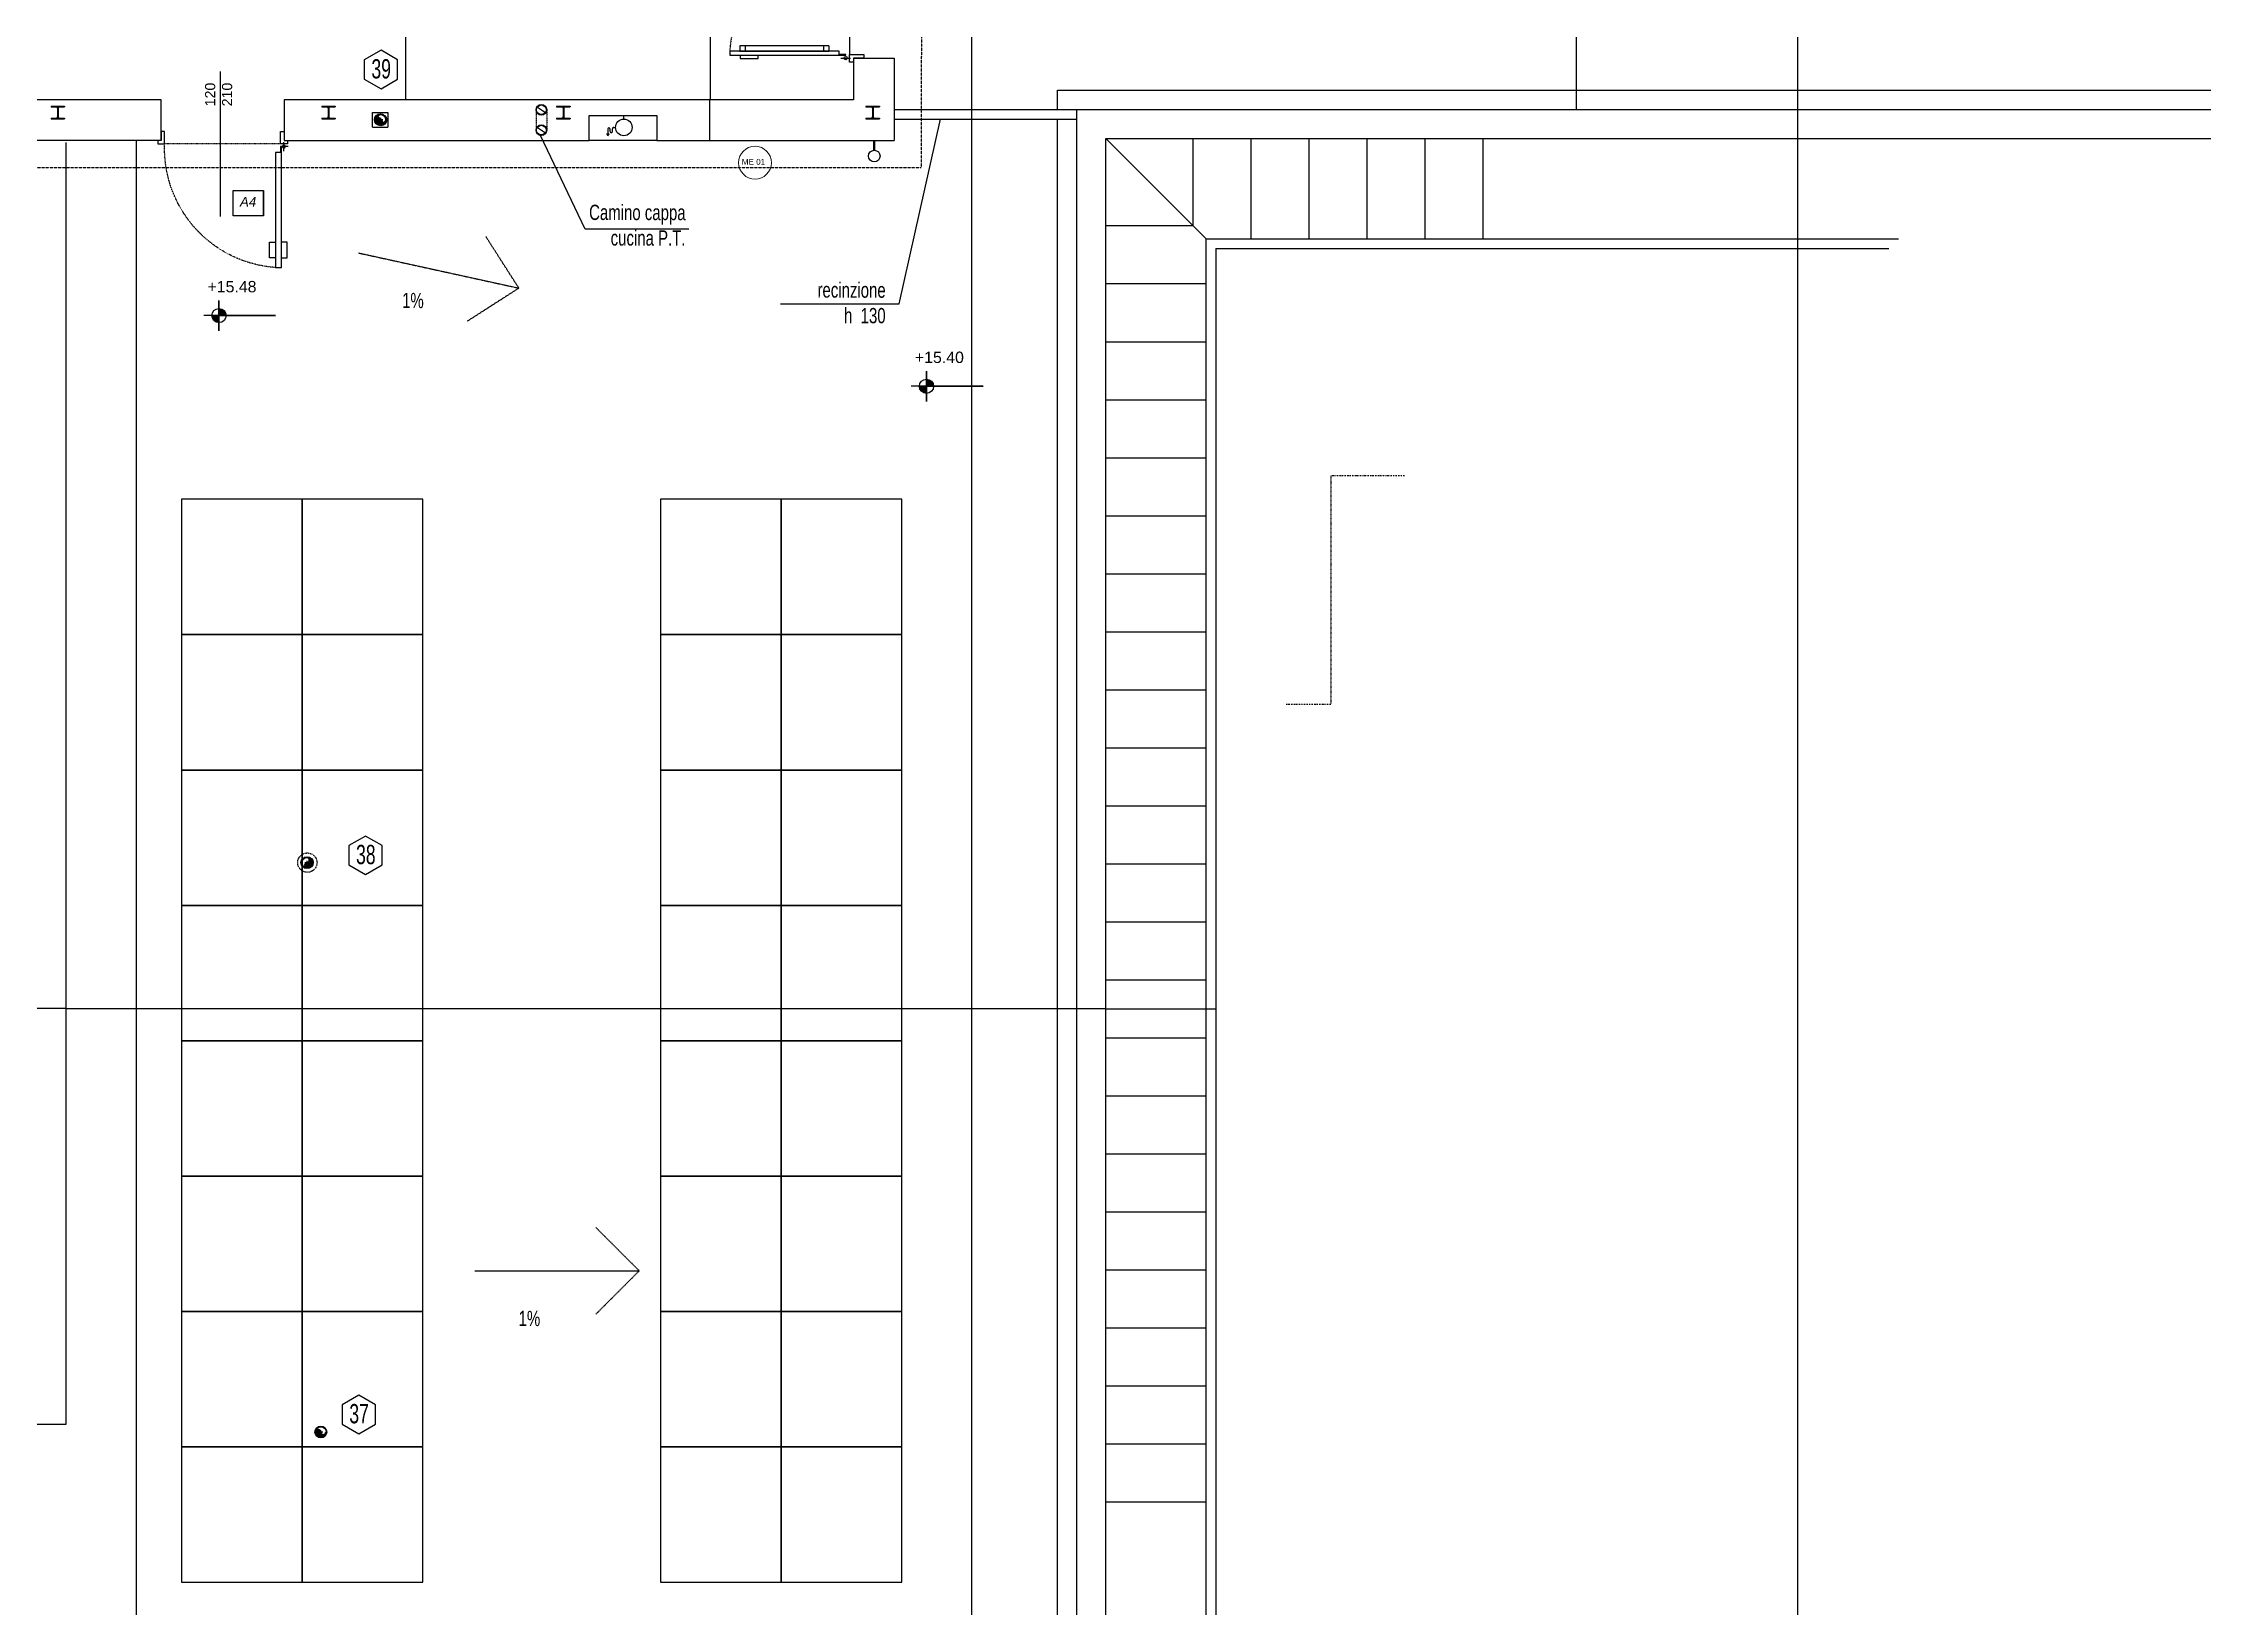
# Model space of a CAD drawing. Header units: millimetres. Extents: x -3782782348 to 131293, y -36553 to 57271.
# Drawn here: x 93025 to 95261, y -20286 to -18666 of the extents above; entities that cross this region are included whole.
import ezdxf

# ---------------------------------------------------------------- set-up
doc = ezdxf.new("R2010")
doc.units = ezdxf.units.MM
doc.header["$LTSCALE"] = 0.01
for name, pattern in [('ACAD_ISO03W100', [30, 12, -18]), ('CONTINOUS', [0]), ('DASHDOT', [25.4, 12.7, -6.35, 0, -6.35]), ('HIDDEN', [0.375, 0.25, -0.125]), ('HIDDEN2', [4.7625, 3.175, -1.5875])]:
    doc.linetypes.add(name, pattern=pattern)
doc.layers.get('Defpoints').update_dxf_attribs({"color": 253})
for name, color, linetype in [('EPC QUARTO PILASTRI ACCIAIO DEFINITIVO', 1, 'ACAD_ISO03W100'), ('Idranti', 253, 'Continuous'), ('X_cavedi', 1, 'Continuous'), ('X_Esterno', 8, 'Continuous'), ('X_FOROMETRIA SCARICO NUMERAZIONE', 6, 'Continuous'), ('X_MURI', 8, 'Continuous'), ('X_Proiezini', 1, 'Continuous'), ('X_quote 1', 253, 'Continuous'), ('X_Quote altimetriche', 5, 'Continuous'), ('X_quote serramenti interni', 251, 'CONTINOUS'), ('X_Serramenti Est', 1, 'Continuous'), ('X_Serramenti Int', 8, 'Continuous'), ('X_SIGLE ABACO', 1, 'Continuous'), ('X_TESTI', 253, 'Continuous')]:
    doc.layers.add(name, color=color, linetype=linetype)
doc.layers.add('MR_MURATURA REI SIMBOLI', color=130, linetype='Continuous', lineweight=5)
doc.styles.add('Max 50', font='arial.ttf', dxfattribs={"width": 0.65, "height": 0.125})
doc.styles.add('nomi', font='arial.ttf')
doc.styles.add('QUOTE', font='simplex.shx', dxfattribs={"width": 0.7})
doc.styles.get("Standard").update_dxf_attribs({"font": 'arial.ttf'})
doc.dimstyles.get("Standard").update_dxf_attribs({"dimscale": 0, "dimtxt": 0.18, "dimasz": 0.18, "dimexe": 0.18, "dimexo": 0.0625, "dimgap": 0.09, "dimtad": 1, "dimdec": 0, "dimzin": 0, "dimdsep": 46, "dimtxsty": 'Standard', "dimcen": 0.09, "dimclrd": 256, "dimclre": 256, "dimclrt": 5, "dimadec": 0, "dimazin": 0, "dimtfac": 1, "dimtdec": 0, "dimtix": 1, "dimtofl": 0, "dimtmove": 2, "dimatfit": 3, "dimfxl": 1, "dimtolj": 1, "dimtzin": 0, "dimarcsym": 0})

# ---------------------------------------------------------------- blocks, each defined once
blk = doc.blocks.new('porta 120 metallica')
blk.add_line((66, 71.6), (66, -78.7))
at = {"linetype": 'ByBlock'}
for p, q in [((-4.4, -6.2), (3.4, -6.2)), ((0.1, -10.8), (0.1, -1.7))]:
    blk.add_line(p, q, dxfattribs=at)
at = {"color": 5, "linetype": 'HIDDEN2'}
blk.add_line((3.5, -3.5), (123.5, -3.5), dxfattribs=at)
at = {"linetype": 'ByBlock'}
for points in [[(-3.5, 0), (-3.5, -3.5), (3.5, -3.5), (3.5, 9.5), (0, 9.5), (0, 0)], [(123.5, -3.5), (123.5, 9.5), (127, 9.5), (127, 0), (130.5, 0), (130.5, -3.5)], [(8.8, -12.3), (8.8, -131.2), (3.5, -131.2), (3.5, -131.2), (2.8, -131.2), (2.8, -6.2), (3.5, -6.2), (3.5, -12.3)]]:
    blk.add_lwpolyline(points, close=True, dxfattribs=at)
for points in [[(2.8, -121.4), (-3.3, -121.4), (-3.3, -105.1), (2.8, -105.1)], [(8.8, -121.4), (14.9, -121.4), (14.9, -105.1), (8.8, -105.1)]]:
    blk.add_lwpolyline(points, dxfattribs=at)
blk.add_circle((0.1, -6.2), 1.51, dxfattribs=at)
at = {"color": 5, "linetype": 'HIDDEN2'}
blk.add_arc((0, -8), 123.6, 274.0732, 2.0664, dxfattribs=at)
blk = doc.blocks.new('*D88')
at = {"layer": 'Defpoints', "color": 0, "transparency": 16777216}
for p in [(93721.3, -18459.6), (93714.5, -18724.4, 0), (93721.3, -18724.4, 0)]:
    blk.add_point(p, dxfattribs=at)
at = {"layer": 'X_quote 1', "lineweight": -2, "transparency": 16777216}
blk.add_line((93714.5, -18459.7, 0), (93714.5, -18724.2, 0), dxfattribs=at)
at = {"layer": 'X_quote 1', "transparency": 16777216}
for points in [[(93714.4, -18459.7, 0), (93714.5, -18459.7, 0), (93714.5, -18459.6, 0)], [(93714.4, -18724.2, 0), (93714.5, -18724.2, 0), (93714.5, -18724.4, 0)]]:
    blk.add_solid(points, dxfattribs=at)
at = {"layer": 'X_quote 1', "color": 5, "transparency": 16777216, "insert": (93714.3, -18592, 0), "char_height": 0.18, "attachment_point": 5, "rotation": 90}
blk.add_mtext('\\A1;265', dxfattribs=at)
blk = doc.blocks.new('*D90')
at = {"layer": 'Defpoints', "color": 0, "transparency": 16777216}
for p in [(93984.9, -17987.1, 0), (93984.9, -18765.1, 0), (93984.9, -18765.1, 0)]:
    blk.add_point(p, dxfattribs=at)
at = {"layer": 'X_quote 1', "lineweight": -2, "transparency": 16777216}
blk.add_line((93984.9, -17987.2, 0), (93984.9, -18764.9, 0), dxfattribs=at)
at = {"layer": 'X_quote 1', "transparency": 16777216}
for points in [[(93984.8, -17987.2, 0), (93984.9, -17987.2, 0), (93984.9, -17987.1, 0)], [(93984.8, -18764.9, 0), (93984.9, -18764.9, 0), (93984.9, -18765.1, 0)]]:
    blk.add_solid(points, dxfattribs=at)
at = {"layer": 'X_quote 1', "color": 5, "transparency": 16777216, "insert": (93977.6, -18376.1, 0), "char_height": 0.18, "attachment_point": 5, "rotation": 90}
blk.add_mtext('\\A1;778', dxfattribs=at)
blk = doc.blocks.new('*D229')
at = {"layer": 'Defpoints', "color": 0, "transparency": 16777216}
for p in [(94237.5, -18878.8), (124401.8, -26498.8, 0), (124401.8, -26842.4, 0)]:
    blk.add_point(p, dxfattribs=at)
at = {"layer": 'X_quote 1', "lineweight": -2, "transparency": 16777216}
blk.add_line((94237.7, -26842.4, 0), (124401.6, -26842.4, 0), dxfattribs=at)
at = {"layer": 'X_quote 1', "transparency": 16777216}
for points in [[(94237.7, -26842.4, 0), (94237.7, -26842.5, 0), (94237.5, -26842.4, 0)], [(124401.6, -26842.4, 0), (124401.6, -26842.5, 0), (124401.8, -26842.4, 0)]]:
    blk.add_solid(points, dxfattribs=at)
at = {"layer": 'X_quote 1', "color": 5, "transparency": 16777216, "insert": (109319.6, -26842.2, 0), "char_height": 0.18, "attachment_point": 5}
blk.add_mtext('\\A1;30164', dxfattribs=at)
blk = doc.blocks.new('*D94')
at = {"layer": 'Defpoints', "color": 0, "transparency": 16777216}
for p in [(94427.8, -17187.1), (94610.5, -18735.1), (94610.5, -18735.1, 0)]:
    blk.add_point(p, dxfattribs=at)
at = {"layer": 'X_quote 1', "lineweight": -2, "transparency": 16777216}
blk.add_line((94610.5, -17187.2, 0), (94610.5, -18734.9, 0), dxfattribs=at)
at = {"layer": 'X_quote 1', "transparency": 16777216}
for points in [[(94610.5, -17187.2, 0), (94610.6, -17187.2, 0), (94610.5, -17187.1, 0)], [(94610.5, -18734.9, 0), (94610.6, -18734.9, 0), (94610.5, -18735.1, 0)]]:
    blk.add_solid(points, dxfattribs=at)
at = {"layer": 'X_quote 1', "color": 5, "transparency": 16777216, "insert": (94610.3, -17961.1, 0), "char_height": 0.18, "attachment_point": 5, "rotation": 90}
blk.add_mtext('\\A1;1548', dxfattribs=at)
blk = doc.blocks.new('*D231')
at = {"layer": 'Defpoints', "color": 0, "transparency": 16777216}
for p in [(94093.8, -19664.9, 0), (93047.8, -20095.1), (94093.8, -20095.1)]:
    blk.add_point(p, dxfattribs=at)
at = {"layer": 'X_quote 1', "lineweight": -2, "transparency": 16777216}
blk.add_line((93047.9, -19664.9, 0), (94093.6, -19664.9, 0), dxfattribs=at)
at = {"layer": 'X_quote 1', "transparency": 16777216}
for points in [[(93047.9, -19664.9, 0), (93047.9, -19665, 0), (93047.8, -19664.9, 0)], [(94093.6, -19664.9, 0), (94093.6, -19665, 0), (94093.8, -19664.9, 0)]]:
    blk.add_solid(points, dxfattribs=at)
at = {"layer": 'X_quote 1', "color": 5, "transparency": 16777216, "insert": (93570.8, -19664.8, 0), "char_height": 0.18, "attachment_point": 5}
blk.add_mtext('\\A1;1046', dxfattribs=at)
blk = doc.blocks.new('*D104')
at = {"layer": 'Defpoints', "color": 0, "transparency": 16777216}
for p in [(93551.8, -18765.1), (93551.8, -21101.1), (93984.9, -21101.1, 0)]:
    blk.add_point(p, dxfattribs=at)
at = {"layer": 'X_quote 1', "lineweight": -2, "transparency": 16777216}
blk.add_line((93984.9, -18765.3, 0), (93984.9, -21100.9, 0), dxfattribs=at)
at = {"layer": 'X_quote 1', "transparency": 16777216}
for points in [[(93984.8, -18765.3, 0), (93984.9, -18765.3, 0), (93984.9, -18765.1, 0)], [(93984.8, -21100.9, 0), (93984.9, -21100.9, 0), (93984.9, -21101.1, 0)]]:
    blk.add_solid(points, dxfattribs=at)
at = {"layer": 'X_quote 1', "color": 5, "transparency": 16777216, "insert": (93984.7, -19933.1, 0), "char_height": 0.18, "attachment_point": 5, "rotation": 90}
blk.add_mtext('\\A1;2336', dxfattribs=at)
blk = doc.blocks.new('*D119')
at = {"layer": 'Defpoints', "color": 0, "transparency": 16777216}
for p in [(94123.8, -19664.9, 0), (94093.8, -19679.9, 0), (94123.8, -19679.9)]:
    blk.add_point(p, dxfattribs=at)
at = {"layer": 'X_quote 1', "lineweight": -2, "transparency": 16777216}
blk.add_line((94093.9, -19664.9, 0), (94123.6, -19664.9, 0), dxfattribs=at)
at = {"layer": 'X_quote 1', "transparency": 16777216}
for points in [[(94093.9, -19664.9, 0), (94093.9, -19665, 0), (94093.8, -19664.9, 0)], [(94123.6, -19664.9, 0), (94123.6, -19665, 0), (94123.8, -19664.9, 0)]]:
    blk.add_solid(points, dxfattribs=at)
at = {"layer": 'X_quote 1', "color": 5, "transparency": 16777216, "insert": (94108.8, -19664.8, 0), "char_height": 0.18, "attachment_point": 5}
blk.add_mtext('\\A1;30', dxfattribs=at)
blk = doc.blocks.new('*D120')
at = {"layer": 'Defpoints', "color": 0, "transparency": 16777216}
for p in [(94123.8, -19664.9), (94237.5, -19665), (94237.5, -19665, 0)]:
    blk.add_point(p, dxfattribs=at)
at = {"layer": 'X_quote 1', "lineweight": -2, "transparency": 16777216}
blk.add_line((94123.9, -19665, 0), (94237.3, -19665, 0), dxfattribs=at)
at = {"layer": 'X_quote 1', "transparency": 16777216}
for points in [[(94123.9, -19665, 0), (94123.9, -19665.1, 0), (94123.8, -19665, 0)], [(94237.3, -19665, 0), (94237.3, -19665.1, 0), (94237.5, -19665, 0)]]:
    blk.add_solid(points, dxfattribs=at)
at = {"layer": 'X_quote 1', "color": 5, "transparency": 16777216, "insert": (94180.6, -19664.9, 0), "char_height": 0.18, "attachment_point": 5}
blk.add_mtext('\\A1;114', dxfattribs=at)
blk = doc.blocks.new('*D268')
at = {"layer": 'Defpoints', "color": 0, "transparency": 16777216}
for p in [(93037.8, -18767.1, 0), (93037.8, -20095.1), (93120.8, -20095.1, 0)]:
    blk.add_point(p, dxfattribs=at)
at = {"layer": 'X_quote 1', "lineweight": -2, "transparency": 16777216}
blk.add_line((93120.8, -18767.2, 0), (93120.8, -20094.9, 0), dxfattribs=at)
at = {"layer": 'X_quote 1', "transparency": 16777216}
for points in [[(93120.7, -18767.2, 0), (93120.8, -18767.2, 0), (93120.8, -18767.1, 0)], [(93120.7, -20094.9, 0), (93120.8, -20094.9, 0), (93120.8, -20095.1, 0)]]:
    blk.add_solid(points, dxfattribs=at)
at = {"layer": 'X_quote 1', "color": 5, "transparency": 16777216, "insert": (93120.6, -19431.1, 0), "char_height": 0.18, "attachment_point": 5, "rotation": 90}
blk.add_mtext('\\A1;1328', dxfattribs=at)
blk = doc.blocks.new('*D134')
at = {"layer": 'Defpoints', "color": 0, "transparency": 16777216}
for p in [(93037.8, -20095.1), (93120.8, -21121.1), (93120.8, -21121.1, 0)]:
    blk.add_point(p, dxfattribs=at)
at = {"layer": 'X_quote 1', "lineweight": -2, "transparency": 16777216}
blk.add_line((93120.8, -20095.2, 0), (93120.8, -21120.9, 0), dxfattribs=at)
at = {"layer": 'X_quote 1', "transparency": 16777216}
for points in [[(93120.7, -20095.2, 0), (93120.8, -20095.2, 0), (93120.8, -20095.1, 0)], [(93120.7, -21120.9, 0), (93120.8, -21120.9, 0), (93120.8, -21121.1, 0)]]:
    blk.add_solid(points, dxfattribs=at)
at = {"layer": 'X_quote 1', "color": 5, "transparency": 16777216, "insert": (93120.6, -20608.1, 0), "char_height": 0.18, "attachment_point": 5, "rotation": 90}
blk.add_mtext('\\A1;1026', dxfattribs=at)
blk = doc.blocks.new('*D176')
at = {"layer": 'Defpoints', "color": 0, "transparency": 16777216}
for p in [(93015.7, -19664.9, 0), (93015.7, -19679.9, 0), (93047.8, -19679.9, 0)]:
    blk.add_point(p, dxfattribs=at)
at = {"layer": 'X_quote 1', "lineweight": -2, "transparency": 16777216}
blk.add_line((93047.6, -19664.9, 0), (93015.9, -19664.9, 0), dxfattribs=at)
at = {"layer": 'X_quote 1', "transparency": 16777216}
for points in [[(93015.9, -19664.9, 0), (93015.9, -19665, 0), (93015.7, -19664.9, 0)], [(93047.6, -19664.9, 0), (93047.6, -19665, 0), (93047.8, -19664.9, 0)]]:
    blk.add_solid(points, dxfattribs=at)
at = {"layer": 'X_quote 1', "color": 5, "transparency": 16777216, "insert": (93031.7, -19664.8, 0), "char_height": 0.18, "attachment_point": 5}
blk.add_mtext('\\A1;32', dxfattribs=at)
blk = doc.blocks.new('*D174')
at = {"layer": 'Defpoints', "color": 0, "transparency": 16777216}
for p in [(93728.8, -18725.1, 0), (93713.8, -18767.1, 0), (93728.8, -18767.1, 0)]:
    blk.add_point(p, dxfattribs=at)
at = {"layer": 'X_quote 1', "lineweight": -2, "transparency": 16777216}
blk.add_line((93713.8, -18725.2, 0), (93713.8, -18766.9, 0), dxfattribs=at)
at = {"layer": 'X_quote 1', "transparency": 16777216}
for points in [[(93713.8, -18725.2, 0), (93713.8, -18725.2, 0), (93713.8, -18725.1, 0)], [(93713.8, -18766.9, 0), (93713.8, -18766.9, 0), (93713.8, -18767.1, 0)]]:
    blk.add_solid(points, dxfattribs=at)
at = {"layer": 'X_quote 1', "color": 5, "transparency": 16777216, "insert": (93713.6, -18746.1, 0), "char_height": 0.18, "attachment_point": 5, "rotation": 90}
blk.add_mtext('\\A1;42', dxfattribs=at)
blk = doc.blocks.new('*D351')
at = {"layer": 'Defpoints', "color": 0, "transparency": 16777216}
for p in [(93904.7, -18643.2, 0), (93862.7, -18725.1), (93904.7, -18724.5)]:
    blk.add_point(p, dxfattribs=at)
at = {"layer": 'X_quote 1', "lineweight": -2, "transparency": 16777216}
blk.add_line((93862.9, -18643.2, 0), (93904.5, -18643.2, 0), dxfattribs=at)
at = {"layer": 'X_quote 1', "transparency": 16777216}
for points in [[(93862.9, -18643.1, 0), (93862.9, -18643.2, 0), (93862.7, -18643.2, 0)], [(93904.5, -18643.1, 0), (93904.5, -18643.2, 0), (93904.7, -18643.2, 0)]]:
    blk.add_solid(points, dxfattribs=at)
at = {"layer": 'X_quote 1', "color": 5, "transparency": 16777216, "insert": (93883.7, -18643, 0), "char_height": 0.18, "attachment_point": 5}
blk.add_mtext('\\A1;42', dxfattribs=at)
blk = doc.blocks.new('*D352')
at = {"layer": 'Defpoints', "color": 0, "transparency": 16777216}
for p in [(94093.8, -18735.1), (126715.8, -26263.1, 0), (126715.8, -26355.1, 0)]:
    blk.add_point(p, dxfattribs=at)
at = {"layer": 'X_quote 1', "lineweight": -2, "transparency": 16777216}
blk.add_line((94093.9, -26263.1, 0), (126715.6, -26263.1, 0), dxfattribs=at)
at = {"layer": 'X_quote 1', "transparency": 16777216}
for points in [[(94093.9, -26263.1, 0), (94093.9, -26263.2, 0), (94093.8, -26263.1, 0)], [(126715.6, -26263.1, 0), (126715.6, -26263.2, 0), (126715.8, -26263.1, 0)]]:
    blk.add_solid(points, dxfattribs=at)
at = {"layer": 'X_quote 1', "color": 5, "transparency": 16777216, "insert": (110404.8, -26263, 0), "char_height": 0.18, "attachment_point": 5}
blk.add_mtext('\\A1;32622', dxfattribs=at)
blk = doc.blocks.new('*D193')
at = {"layer": 'Defpoints', "color": 0, "transparency": 16777216}
for p in [(93442.8, -18451.1, 0), (93399.2, -18725.1, 0), (93436.1, -18725.1, 0)]:
    blk.add_point(p, dxfattribs=at)
at = {"layer": 'X_quote 1', "lineweight": -2, "transparency": 16777216}
blk.add_line((93399.2, -18451.2, 0), (93399.2, -18724.9, 0), dxfattribs=at)
at = {"layer": 'X_quote 1', "transparency": 16777216}
for points in [[(93399.1, -18451.2, 0), (93399.2, -18451.2, 0), (93399.2, -18451.1, 0)], [(93399.1, -18724.9, 0), (93399.2, -18724.9, 0), (93399.2, -18725.1, 0)]]:
    blk.add_solid(points, dxfattribs=at)
at = {"layer": 'X_quote 1', "color": 5, "transparency": 16777216, "insert": (93399, -18588.1, 0), "char_height": 0.18, "attachment_point": 5, "rotation": 90}
blk.add_mtext('\\A1;274', dxfattribs=at)
blk = doc.blocks.new('colonna')
at = {"ltscale": 20}
h = blk.add_hatch(color=256, dxfattribs=at)
h.paths.add_polyline_path([(793.702, -32.366, -1), (793.58, -32.367, -1)])
h.paths.add_polyline_path([(793.586, -32.367, 1), (793.695, -32.366, 1)], flags=16)
blk.add_hatch(color=256).paths.add_polyline_path([(793.692, -32.366, -1), (793.59, -32.367, -1), (793.641, -32.366, 1)])
at = {"color": 2}
for p, q in [((793.661, -32.366), (793.62, -32.367)), ((793.641, -32.387), (793.64, -32.346))]:
    blk.add_line(p, q, dxfattribs=at)
at = {"color": 7}
for radius in [0.0611, 0.0543]:
    blk.add_circle((793.641, -32.366), radius, dxfattribs=at)
at = {"color": 2}
for centre, start, end in [((793.615, -32.367), 0.5919, 180.5919), ((793.666, -32.366), 180.5919, 0.5919)]:
    blk.add_arc(centre, 0.0255, start, end, dxfattribs=at)
blk = doc.blocks.new('quota altim')
at = {"layer": 'X_Quote altimetriche', "ltscale": 4}
h = blk.add_hatch(color=256, dxfattribs=at)
h.paths.add_polyline_path([(0, 18.7), (0, 0), (18.7, 0, 0.414214)])
h.paths.add_polyline_path([(0, 0), (-18.7, 0, 0.414214), (0, -18.7)])
blk.add_lwpolyline([(0, 0), (0, 40), (0, 40), (0, -40), (0, -40), (0, 0), (40, 0), (149.3, 0), (0, 0), (-40, 0), (-40, 0)], dxfattribs=at)
blk.add_circle((0, 0), 18.7, dxfattribs=at)
blk = doc.blocks.new('*D387')
at = {"layer": 'Defpoints', "color": 0, "transparency": 16777216}
for p in [(94904.9, -18735.1), (124307.6, -25751.9), (124361.7, -25751.9, 0)]:
    blk.add_point(p, dxfattribs=at)
at = {"layer": 'X_quote 1', "lineweight": -2, "transparency": 16777216}
for p, q in [((94905, -18735.1), (124307.8, -18735.1)), ((124307.6, -18735.3), (124307.6, -25751.7)), ((124361.6, -25751.9), (124307.5, -25751.9))]:
    blk.add_line(p, q, dxfattribs=at)
at = {"layer": 'X_quote 1', "transparency": 16777216}
for points in [[(124307.6, -18735.3), (124307.7, -18735.3), (124307.6, -18735.1)], [(124307.6, -25751.7), (124307.7, -25751.7), (124307.6, -25751.9)]]:
    blk.add_solid(points, dxfattribs=at)
at = {"layer": 'X_quote 1', "color": 5, "transparency": 16777216, "insert": (124307.5, -22243.5), "char_height": 0.18, "attachment_point": 5, "rotation": 90}
blk.add_mtext('\\A1;7017', dxfattribs=at)
blk = doc.blocks.new('*D391')
at = {"layer": 'Defpoints', "color": 0, "transparency": 16777216}
for p in [(94839.6, -17187.1), (94839.6, -17187.1), (124361.7, -25427.8, 0)]:
    blk.add_point(p, dxfattribs=at)
at = {"layer": 'X_quote 1', "lineweight": -2, "transparency": 16777216}
for p, q in [((94839.6, -25427.6), (94839.6, -17187.2)), ((94839.7, -17187.1), (94839.8, -17187.1)), ((124361.6, -25427.8), (94839.4, -25427.8))]:
    blk.add_line(p, q, dxfattribs=at)
at = {"layer": 'X_quote 1', "transparency": 16777216}
for points in [[(94839.6, -17187.2), (94839.6, -17187.2), (94839.6, -17187.1)], [(94839.6, -25427.6), (94839.6, -25427.6), (94839.6, -25427.8)]]:
    blk.add_solid(points, dxfattribs=at)
at = {"layer": 'X_quote 1', "color": 5, "transparency": 16777216, "insert": (94839.4, -21307.4), "char_height": 0.18, "attachment_point": 5, "rotation": 90}
blk.add_mtext('\\A1;8241', dxfattribs=at)

msp = doc.modelspace()

# ---------------------------------------------------------------- linework, layer by layer
at = {"color": 5, "linetype": 'ACAD_ISO03W100', "ltscale": 0.5}
msp.add_arc((93857.9, -18681.3), 123.2, 90.0785, 178.8501, dxfattribs=at)
at = {"color": 2}
for centre, start, end in [((93373.3, -18743, 0), 90, 270), ((93373.3, -18748, 0), 270, 90), ((93297.8, -19516.4, 0), 90, 270), ((93297.8, -19511.3, 0), 270, 90)]:
    msp.add_arc(centre, 2.55, start, end, dxfattribs=at)
at = {"layer": 'EPC QUARTO PILASTRI ACCIAIO DEFINITIVO', "linetype": 'CONTINOUS'}
for p, q in [((93032.7, -18731.4, 0), (93046.7, -18731.4, 0)), ((93032.7, -18731.4, 0), (93032.7, -18732.3, 0)), ((93032.7, -18732.3, 0), (93038.2, -18732.3, 0)), ((93039.4, -18733.5, 0), (93039.4, -18742.7, 0)), ((93040, -18733.5, 0), (93040, -18742.7, 0)), ((93041.2, -18732.3, 0), (93046.7, -18732.3, 0)), ((93046.7, -18731.4, 0), (93046.7, -18732.3, 0)), ((93312.7, -18731.4, 0), (93326.7, -18731.4, 0)), ((93312.7, -18731.4, 0), (93312.7, -18732.3, 0)), ((93312.7, -18732.3, 0), (93318.2, -18732.3, 0)), ((93319.4, -18733.5, 0), (93319.4, -18742.7, 0)), ((93320, -18733.5, 0), (93320, -18742.7, 0)), ((93321.2, -18732.3, 0), (93326.7, -18732.3, 0)), ((93326.7, -18731.4, 0), (93326.7, -18732.3, 0)), ((93555.7, -18731.4, 0), (93569.7, -18731.4, 0)), ((93555.7, -18731.4, 0), (93555.7, -18732.3, 0)), ((93555.7, -18732.3, 0), (93561.2, -18732.3, 0)), ((93562.4, -18733.5, 0), (93562.4, -18742.7, 0)), ((93563, -18733.5, 0), (93563, -18742.7, 0)), ((93564.2, -18732.3, 0), (93569.7, -18732.3, 0)), ((93569.7, -18731.4, 0), (93569.7, -18732.3, 0)), ((93875.7, -18731.4, 0), (93889.7, -18731.4, 0)), ((93875.7, -18731.4, 0), (93875.7, -18732.3, 0)), ((93875.7, -18732.3, 0), (93881.2, -18732.3, 0)), ((93882.4, -18733.5, 0), (93882.4, -18742.7, 0)), ((93883, -18733.5, 0), (93883, -18742.7, 0)), ((93884.2, -18732.3, 0), (93889.7, -18732.3, 0)), ((93889.7, -18731.4, 0), (93889.7, -18732.3, 0)), ((93032.7, -18743.9, 0), (93038.2, -18743.9, 0)), ((93032.7, -18743.9, 0), (93032.7, -18744.7, 0)), ((93032.7, -18744.7, 0), (93046.7, -18744.7, 0)), ((93041.2, -18743.9, 0), (93046.7, -18743.9, 0)), ((93046.7, -18743.9, 0), (93046.7, -18744.7, 0)), ((93312.7, -18743.9, 0), (93318.2, -18743.9, 0)), ((93312.7, -18743.9, 0), (93312.7, -18744.7, 0)), ((93312.7, -18744.7, 0), (93326.7, -18744.7, 0)), ((93321.2, -18743.9, 0), (93326.7, -18743.9, 0)), ((93326.7, -18743.9, 0), (93326.7, -18744.7, 0)), ((93555.7, -18743.9, 0), (93561.2, -18743.9, 0)), ((93555.7, -18743.9, 0), (93555.7, -18744.7, 0)), ((93555.7, -18744.7, 0), (93569.7, -18744.7, 0)), ((93564.2, -18743.9, 0), (93569.7, -18743.9, 0)), ((93569.7, -18743.9, 0), (93569.7, -18744.7, 0)), ((93875.7, -18743.9, 0), (93881.2, -18743.9, 0)), ((93875.7, -18743.9, 0), (93875.7, -18744.7, 0)), ((93875.7, -18744.7, 0), (93889.7, -18744.7, 0)), ((93884.2, -18743.9, 0), (93889.7, -18743.9, 0)), ((93889.7, -18743.9, 0), (93889.7, -18744.7, 0))]:
    msp.add_line(p, q, dxfattribs=at)
at = {"layer": 'EPC QUARTO PILASTRI ACCIAIO DEFINITIVO', "linetype": 'CONTINOUS', "ltscale": 0.01}
for p, q in [((93039.7, -18731.4, 0), (93039.7, -18744.7, 0)), ((93319.7, -18731.4, 0), (93319.7, -18744.7, 0)), ((93562.7, -18731.4, 0), (93562.7, -18744.7, 0)), ((93882.7, -18731.4, 0), (93882.7, -18744.7, 0))]:
    msp.add_line(p, q, dxfattribs=at)
at = {"layer": 'EPC QUARTO PILASTRI ACCIAIO DEFINITIVO', "linetype": 'CONTINOUS'}
for centre, start, end in [((93038.2, -18733.5, 0), 0, 90), ((93041.2, -18733.5, 0), 90, 180), ((93318.2, -18733.5, 0), 0, 90), ((93321.2, -18733.5, 0), 90, 180), ((93561.2, -18733.5, 0), 0, 90), ((93564.2, -18733.5, 0), 90, 180), ((93881.2, -18733.5, 0), 0, 90), ((93884.2, -18733.5, 0), 90, 180), ((93038.2, -18742.7, 0), 270, 0), ((93041.2, -18742.7, 0), 180, 270), ((93318.2, -18742.7, 0), 270, 0), ((93321.2, -18742.7, 0), 180, 270), ((93561.2, -18742.7, 0), 270, 0), ((93564.2, -18742.7, 0), 180, 270), ((93881.2, -18742.7, 0), 270, 0), ((93884.2, -18742.7, 0), 180, 270)]:
    msp.add_arc(centre, 1.2, start, end, dxfattribs=at)
at = {"layer": 'Idranti'}
for p, q in [((93589.2, -18741.1, 0), (93659.2, -18741.1, 0)), ((93589.2, -18767.1, 0), (93589.2, -18741.1, 0)), ((93608.7, -18762.3, 0), (93607.5, -18760.2, 0)), ((93607.5, -18760.2, 0), (93610, -18760.2, 0)), ((93608.7, -18754.9, 0), (93608.7, -18760.2, 0)), ((93608.7, -18762.3, 0), (93610, -18760.2, 0)), ((93610.9, -18757.5, 0), (93610.9, -18754.9, 0)), ((93613.4, -18757.5, 0), (93613.4, -18754.9, 0)), ((93614.7, -18753.5, 0), (93616.6, -18753.5, 0)), ((93625.2, -18744.9, 0), (93625.2, -18741.1, 0)), ((93659.2, -18741.1, 0), (93659.2, -18767.1, 0)), ((93659.2, -18767.1, 0), (93589.2, -18767.1, 0))]:
    msp.add_line(p, q, dxfattribs=at)
msp.add_circle((93625.2, -18753.5, 0), 8.59, dxfattribs=at)
for centre, radius, start, end in [((93609.8, -18754.9, 0), 1.09, 0, 180), ((93612.2, -18757.6, 0), 1.25, 178.3459, 4.2996), ((93614.7, -18754.8, 0), 1.25, 90, 184.2996)]:
    msp.add_arc(centre, radius, start, end, dxfattribs=at)
at = {"layer": 'MR_MURATURA REI SIMBOLI'}
msp.add_circle((93760.9, -18790), 17, dxfattribs=at)
at = {"layer": 'X_cavedi'}
for p, q in [((93365.2, -18753.2, 0), (93365.2, -18738.1, 0)), ((93365.2, -18738.1, 0), (93381.2, -18738.1, 0)), ((93381.2, -18738.1, 0), (93381.2, -18753.2, 0)), ((93535.8, -18732.5, 0), (93544.1, -18738.1, 0)), ((93365.2, -18753.2, 0), (93381.2, -18753.2, 0)), ((93535.8, -18753.5, 0), (93544.1, -18759.1, 0)), ((93883.8, -18777.1, 0), (93883.8, -18767.1, 0)), ((93884.8, -18777.1, 0), (93884.8, -18767.1, 0))]:
    msp.add_line(p, q, dxfattribs=at)
at = {"layer": 'X_cavedi', "linetype": 'HIDDEN', "ltscale": 10}
for p, q in [((93534.4, -18735.7, 0), (93534.4, -18757.5, 0)), ((93545.4, -18734.5, 0), (93545.4, -18755.8, 0))]:
    msp.add_line(p, q, dxfattribs=at)
at = {"layer": 'X_cavedi'}
for centre, radius in [((93539.9, -18735.3, 0), 5.5), ((93539.9, -18735.3, 0), 5), ((93373.3, -18745.5, 0), 6.11), ((93373.3, -18745.5, 0), 5.43), ((93539.9, -18756.3, 0), 5.5), ((93539.9, -18756.3, 0), 5), ((93884.3, -18783.1, 0), 6), ((93297.8, -19513.9, 0), 6.11), ((93297.8, -19513.9, 0), 6.11), ((93297.8, -19513.9, 0), 5.43)]:
    msp.add_circle(centre, radius, dxfattribs=at)
at = {"layer": 'X_Esterno'}
for p, q in [((93904.7, -18735.1), (94093.8, -18735.1)), ((93904.7, -18745.1), (94093.8, -18745.1)), ((94227.5, -18868.8), (94123.8, -18765.1)), ((94213.7, -18765), (94213.7, -18855.1)), ((94273.7, -18765), (94273.7, -18868.8)), ((94333.7, -18765), (94333.7, -18868.8)), ((94393.7, -18765), (94393.7, -18868.8)), ((94393.7, -18765), (94393.7, -18868.8)), ((94453.7, -18765), (94453.7, -18868.8)), ((94513.7, -18765), (94513.7, -18868.8)), ((94123.7, -18855.1), (94213.7, -18855.1)), ((94123.7, -18915.1), (94227.5, -18915.1)), ((94123.7, -18975.1), (94227.5, -18975.1)), ((94123.7, -19035.1), (94227.5, -19035.1)), ((94123.7, -19035.1), (94227.5, -19035.1)), ((94123.7, -19095.1), (94227.5, -19095.1)), ((94123.7, -19155.1), (94227.5, -19155.1)), ((94123.7, -19155.1), (94227.5, -19155.1)), ((94123.7, -19215.1), (94227.5, -19215.1)), ((94123.7, -19275.1), (94227.5, -19275.1)), ((94123.7, -19335.1), (94227.5, -19335.1)), ((94123.7, -19335.1), (94227.5, -19335.1)), ((94123.7, -19395.1), (94227.5, -19395.1)), ((94123.7, -19455.1), (94227.5, -19455.1)), ((94123.7, -19515.1), (94227.5, -19515.1)), ((94123.7, -19575.1), (94227.5, -19575.1)), ((94123.7, -19635.1), (94227.5, -19635.1)), ((94123.7, -19695.1), (94227.5, -19695.1)), ((94123.7, -19755.1), (94227.5, -19755.1)), ((94123.7, -19755.1), (94227.5, -19755.1)), ((94123.7, -19815.1), (94227.5, -19815.1)), ((94123.7, -19875.1), (94227.5, -19875.1)), ((94123.7, -19875.1), (94227.5, -19875.1)), ((94123.7, -19935.1), (94227.5, -19935.1)), ((94123.7, -19995.1), (94227.5, -19995.1)), ((94123.7, -20055.1), (94227.5, -20055.1)), ((94123.7, -20115.1), (94227.5, -20115.1)), ((94123.7, -20175.1), (94227.5, -20175.1))]:
    msp.add_line(p, q, dxfattribs=at)
for points in [[(94073.8, -18735.1), (94073.8, -18715.1), (97267.8, -18715.1), (97267.7, -20963.7), (97082.2, -21212.2), (96835.1, -21027.8)], [(91853.8, -21101.1), (94073.8, -21101.1), (94073.8, -18745.1)], [(93461.7, -21254.7), (94227.5, -21254.8), (94227.5, -18868.8)]]:
    msp.add_lwpolyline(points, dxfattribs=at)
for points in [[(93167.7, -19278.1), (93292.4, -19278.1), (93292.4, -19138.1), (93167.7, -19138.1)], [(93292.4, -19278.1), (93417.2, -19278.1), (93417.2, -19138.1), (93292.4, -19138.1)], [(93663.2, -19278.1), (93788, -19278.1), (93788, -19138.1), (93663.2, -19138.1)], [(93788, -19278.1), (93912.7, -19278.1), (93912.7, -19138.1), (93788, -19138.1)], [(93167.7, -19418.1), (93292.4, -19418.1), (93292.4, -19278.1), (93167.7, -19278.1)], [(93292.4, -19418.1), (93417.2, -19418.1), (93417.2, -19278.1), (93292.4, -19278.1)], [(93663.2, -19418.1), (93788, -19418.1), (93788, -19278.1), (93663.2, -19278.1)], [(93788, -19418.1), (93912.7, -19418.1), (93912.7, -19278.1), (93788, -19278.1)], [(93167.7, -19558.1), (93292.4, -19558.1), (93292.4, -19418.1), (93167.7, -19418.1)], [(93292.4, -19558.1), (93417.2, -19558.1), (93417.2, -19418.1), (93292.4, -19418.1)], [(93663.2, -19558.1), (93788, -19558.1), (93788, -19418.1), (93663.2, -19418.1)], [(93788, -19558.1), (93912.7, -19558.1), (93912.7, -19418.1), (93788, -19418.1)], [(93167.7, -19698.1), (93292.4, -19698.1), (93292.4, -19558.1), (93167.7, -19558.1)], [(93292.4, -19698.1), (93417.2, -19698.1), (93417.2, -19558.1), (93292.4, -19558.1)], [(93663.2, -19698.1), (93788, -19698.1), (93788, -19558.1), (93663.2, -19558.1)], [(93788, -19698.1), (93912.7, -19698.1), (93912.7, -19558.1), (93788, -19558.1)], [(93167.7, -19838.1), (93292.4, -19838.1), (93292.4, -19698.1), (93167.7, -19698.1)], [(93292.4, -19838.1), (93417.2, -19838.1), (93417.2, -19698.1), (93292.4, -19698.1)], [(93663.2, -19838.1), (93788, -19838.1), (93788, -19698.1), (93663.2, -19698.1)], [(93788, -19838.1), (93912.7, -19838.1), (93912.7, -19698.1), (93788, -19698.1)], [(93167.7, -19978.1), (93292.4, -19978.1), (93292.4, -19838.1), (93167.7, -19838.1)], [(93292.4, -19978.1), (93417.2, -19978.1), (93417.2, -19838.1), (93292.4, -19838.1)], [(93663.2, -19978.1), (93788, -19978.1), (93788, -19838.1), (93663.2, -19838.1)], [(93788, -19978.1), (93912.7, -19978.1), (93912.7, -19838.1), (93788, -19838.1)], [(93167.7, -20118.1), (93292.4, -20118.1), (93292.4, -19978.1), (93167.7, -19978.1)], [(93292.4, -20118.1), (93417.2, -20118.1), (93417.2, -19978.1), (93292.4, -19978.1)], [(93663.2, -20118.1), (93788, -20118.1), (93788, -19978.1), (93663.2, -19978.1)], [(93788, -20118.1), (93912.7, -20118.1), (93912.7, -19978.1), (93788, -19978.1)], [(93167.7, -20258.1), (93292.4, -20258.1), (93292.4, -20118.1), (93167.7, -20118.1)], [(93292.4, -20258.1), (93417.2, -20258.1), (93417.2, -20118.1), (93292.4, -20118.1)], [(93663.2, -20258.1), (93788, -20258.1), (93788, -20118.1), (93663.2, -20118.1)], [(93788, -20258.1), (93912.7, -20258.1), (93912.7, -20118.1), (93788, -20118.1)]]:
    msp.add_lwpolyline(points, close=True, dxfattribs=at)
at = {"layer": 'X_FOROMETRIA SCARICO NUMERAZIONE', "elevation": 0}
for points in [[(93356.7, -18703.7), (93374, -18713.6), (93391.2, -18703.7), (93391.2, -18683.7), (93374, -18673.7), (93356.7, -18683.7)], [(93340.7, -19516.3), (93358, -19526.3), (93375.3, -19516.3), (93375.3, -19496.3), (93358, -19486.4), (93340.7, -19496.3)], [(93333.8, -20094.6), (93351, -20104.6), (93368.3, -20094.6), (93368.3, -20074.7), (93351, -20064.7), (93333.8, -20074.7)]]:
    msp.add_lwpolyline(points, close=True, dxfattribs=at)
at = {"layer": 'X_MURI', "ltscale": 4}
for p, q in [((93862.7, -18682), (93862.7, -18725.1)), ((93862.7, -18682), (93904.7, -18682)), ((93904.7, -18682), (93904.7, -18767.1))]:
    msp.add_line(p, q, dxfattribs=at)
at = {"layer": 'X_MURI', "ltscale": 2}
for p, q in [((93146.7, -18725, 0), (92683.8, -18725.1, 0)), ((93273.7, -18725.1), (93273.7, -18725)), ((93273.7, -18725), (93273.7, -18725.1)), ((93146.7, -18767.1, 0), (93057.8, -18767.1, 0)), ((93273.7, -18767.1, 0), (93589.2, -18767.1, 0)), ((93659.2, -18767.1, 0), (93904.7, -18767.1, 0))]:
    msp.add_line(p, q, dxfattribs=at)
at = {"layer": 'X_MURI', "ltscale": 30}
for p, q in [((93146.7, -18767.1, 0), (93146.7, -18725, 0)), ((93273.7, -18725), (93273.7, -18767.1, 0)), ((93862.7, -18725.1), (93273.7, -18725.1)), ((93057.8, -18767.1, 0), (93017.8, -18767.1, 0))]:
    msp.add_line(p, q, dxfattribs=at)
at = {"layer": 'X_MURI', "linetype": 'DASHDOT', "ltscale": 10}
for p, q in [((94432.8, -19113.8, 0), (94356.5, -19113.8, 0)), ((94310.3, -19350.1, 0), (94356.5, -19350.1, 0))]:
    msp.add_line(p, q, dxfattribs=at)
at = {"layer": 'X_MURI', "linetype": 'DASHDOT', "ltscale": 4}
msp.add_line((94356.5, -19113.8, 0), (94356.5, -19350.1, 0), dxfattribs=at)
at = {"layer": 'X_Proiezini', "linetype": 'HIDDEN', "ltscale": 100}
for p in [(93934.7, -17947, 0), (91651.7, -18795.1)]:
    msp.add_line(p, (93932.7, -18795.1), dxfattribs=at)
at = {"layer": 'X_Proiezini', "ltscale": 0.5}
for p, q in [((94093.8, -21121.1), (94093.8, -18735.1)), ((94093.8, -18735.1), (97247.8, -18735.1)), ((94227.5, -18868.8), (94943.7, -18868.8)), ((94237.5, -18878.8), (94237.5, -21264.8)), ((94237.5, -18878.8), (94933.7, -18878.8)), ((94123.7, -20055.1), (94227.5, -20055.1))]:
    msp.add_line(p, q, dxfattribs=at)
at = {"layer": 'X_Proiezini', "linetype": 'HIDDEN', "ltscale": 200}
for p, q in [((93516.6, -18919.7, 0), (93482.3, -18866.1, 0)), ((93350.6, -18883.3, 0), (93516.6, -18919.7, 0)), ((93516.6, -18919.7, 0), (93463, -18954.1, 0)), ((93641.1, -19936.1, 0), (93596.1, -19891.1, 0)), ((93471.1, -19936.1, 0), (93641.1, -19936.1, 0)), ((93641.1, -19936.1, 0), (93596.1, -19981.1, 0))]:
    msp.add_line(p, q, dxfattribs=at)
at = {"layer": 'X_Proiezini', "ltscale": 0.5}
for points in [[(93047.8, -18769.1), (93047.8, -20095.1), (91715.8, -20095.1), (91715.8, -18766.9)], [(93461.7, -21151.1), (94123.8, -21151.1), (94123.8, -18765.1)], [(94123.8, -18765.1), (97217.8, -18765.1), (97217.8, -20945.6)]]:
    msp.add_lwpolyline(points, dxfattribs=at)
at = {"layer": 'X_Serramenti Est', "linetype": 'HIDDEN', "ltscale": 30}
msp.add_circle((93297.8, -19513.9, 0), 10, dxfattribs=at)
at = {"layer": 'X_Serramenti Int'}
for p, q in [((93858.7, -18562.1), (93858.7, -18678)), ((93751, -18669), (93745.3, -18669)), ((93745.3, -18669), (93745.3, -18674.7)), ((93837.2, -18669), (93745.3, -18669)), ((93745.3, -18669), (93745.3, -18674.7)), ((93751, -18674.7), (93751, -18669)), ((93831.6, -18669), (93831.6, -18674.7)), ((93837.2, -18669), (93831.6, -18669)), ((93837.2, -18669), (93837.2, -18674.7)), ((93847.9, -18674.7), (93734.7, -18674.7)), ((93734.7, -18674.7), (93734.7, -18678)), ((93734.7, -18678), (93734.7, -18678.8)), ((93734.7, -18678.8), (93854.7, -18678.8)), ((93745.3, -18674.7), (93751, -18674.7)), ((93745.3, -18674.7), (93837.2, -18674.7)), ((93745.7, -18678.8), (93745.7, -18682.2)), ((93745.7, -18682.2), (93764.1, -18682.2)), ((93764.1, -18682.2), (93764.1, -18678.8)), ((93831.6, -18674.7), (93837.2, -18674.7)), ((93847.9, -18678), (93847.9, -18674.7)), ((93854.7, -18678), (93847.9, -18678)), ((93849.6, -18681.8), (93859.7, -18681.8)), ((93858.7, -18685.9), (93858.7, -18678)), ((93858.7, -18678), (93873.4, -18678)), ((93862.7, -18685.9), (93858.7, -18685.9)), ((93873.4, -18682), (93862.7, -18682)), ((93873.4, -18678), (93873.4, -18682))]:
    msp.add_line(p, q, dxfattribs=at)
msp.add_lwpolyline([(93854.7, -18678.8), (93854.7, -18678)], dxfattribs=at)
msp.add_circle((93854.7, -18681.8), 1.7, dxfattribs=at)
at = {"layer": 'X_SIGLE ABACO'}
msp.add_line((93252.4, -18845.1, 0), (93252.4, -18818.9, 0), dxfattribs=at)
msp.add_line((93252.4, -18845.1, 0), (93252.4, -18818.9, 0), dxfattribs=at)
at = {"layer": 'X_SIGLE ABACO', "elevation": 0}
msp.add_lwpolyline([(93221, -18818.9), (93252.4, -18818.9), (93252.4, -18845.1), (93221, -18845.1)], close=True, dxfattribs=at)
at = {"layer": 'X_TESTI'}
for p, q in [((93909.9, -18935.9, 0), (93952.7, -18745.1)), ((93585.1, -18858.9, 0), (93539.1, -18761.8, 0)), ((93692.5, -18858.9, 0), (93585.1, -18858.9, 0)), ((93787.3, -18935.9, 0), (93909.9, -18935.9, 0))]:
    msp.add_line(p, q, dxfattribs=at)

# ---------------------------------------------------------------- block references
at = {"layer": 'X_FOROMETRIA SCARICO NUMERAZIONE', "xscale": 100, "yscale": 100, "zscale": 100}
for p in [(14009.7, -15509.1, 0), (13947.7, -16866.2, 0)]:
    msp.add_blockref('colonna', p, dxfattribs=at)
at = {"layer": 'X_FOROMETRIA SCARICO NUMERAZIONE', "xscale": 100, "yscale": 100, "zscale": 100, "rotation": 90}
msp.add_blockref('colonna', (90060.7, -98878, 0), dxfattribs=at)
at = {"layer": 'X_Quote altimetriche', "xscale": 0.3919999999943684, "yscale": 0.3919999999943684, "zscale": 0.3919999999943684}
for p in [(93206.4, -18948.1, 0), (93938.3, -19021.2, 0)]:
    msp.add_blockref('quota altim', p, dxfattribs=at)
at = {"layer": 'X_Serramenti Int', "xscale": -1}
msp.add_blockref('porta 120 metallica', (93273.7, -18767.1, 0), dxfattribs=at)

# ---------------------------------------------------------------- texts
at = {"layer": 'MR_MURATURA REI SIMBOLI', "insert": (93747.2, -18789.1, 0), "char_height": 6, "width": 116.642, "attachment_point": 4, "rotation": 0.0442, "style": 'nomi'}
msp.add_mtext('ME 01', dxfattribs=at)
at = {"layer": 'X_FOROMETRIA SCARICO NUMERAZIONE', "char_height": 20, "width": 96.623, "attachment_point": 1, "style": 'Max 50'}
for s, insert in [('{39}', (93364.1, -18682.9, 0)), ('{38}', (93348.2, -19495.5, 0)), ('{37}', (93341.2, -20073.8, 0))]:
    msp.add_mtext(s, dxfattribs=dict(at, insert=insert))
at = {"layer": 'X_Quote altimetriche', "ltscale": 4, "char_height": 11.76, "width": 112.799, "attachment_point": 1}
for s, insert in [('{\\fArial|b0|i0|c0|p34;+15.48}', (93194.5, -18912.3, 0)), ('{\\fArial|b0|i0|c0|p34;+15.40}', (93926.3, -18985.4, 0))]:
    msp.add_mtext(s, dxfattribs=dict(at, insert=insert))
at = {"layer": 'X_quote serramenti interni', "insert": (93206.1, -18731.7, 0), "char_height": 10.5, "width": 105, "attachment_point": 4, "rotation": 90.0479, "style": 'nomi'}
msp.add_mtext('\\pxql;120\\P210', dxfattribs=at)
at = {"layer": 'X_SIGLE ABACO', "color": 251, "insert": (93245, -18830.4, 0), "char_height": 11.55, "width": 115.5, "attachment_point": 6, "rotation": 0.0479, "style": 'nomi'}
msp.add_mtext('{\\fArial|b0|i1|c0|p34;\\H0.8573x;A4}', dxfattribs=at)
at = {"layer": 'X_TESTI', "char_height": 1.452, "width": 214.705, "attachment_point": 9, "rotation": 359.8509, "style": 'QUOTE'}
for s, insert in [('{\\fArial|b0|i0|c0|p34;\\H10.9x;Camino cappa\\Pcucina P.T.}', (93689, -18876.1, 0)), ('{\\fArial|b0|i0|c0|p34;\\H10.9x;recinzione\\Ph  130}', (93896, -18956.3, 0)), ('{\\fArial|b0|i0|c0|p34;\\H10.9x;1%}', (93418.2, -18940.6, 0)), ('{\\fArial|b0|i0|c0|p34;\\H10.9x;1%}', (93538.7, -19993.4, 0))]:
    msp.add_mtext(s, dxfattribs=dict(at, insert=insert))

# ---------------------------------------------------------------- dimensions: what is measured, and where the dimension line sits
at = {"layer": 'X_quote 1'}
for base, p1, p2, override, picture, middle in [((94610.5, -18735.1, 0), (94427.8, -17187.1), (94610.5, -18735.1), {"dimscale": 1, "dimse1": 1, "dimse2": 1}, '*D94', (94610.3, -17961.1, 0)), ((94839.6, -17187.1), (124361.7, -25427.8, 0), (94839.6, -17187.1), {"dimscale": 1}, '*D391', (94839.4, -21307.4)), ((93399.2, -18725.1, 0), (93442.8, -18451.1, 0), (93436.1, -18725.1, 0), {"dimscale": 1, "dimse1": 1, "dimse2": 1}, '*D193', (93399, -18588.1, 0)), ((93714.5, -18724.4, 0), (93721.3, -18459.6), (93721.3, -18724.4, 0), {"dimscale": 1, "dimse1": 1, "dimse2": 1}, '*D88', (93714.3, -18592, 0)), ((93713.8, -18767.1, 0), (93728.8, -18725.1, 0), (93728.8, -18767.1, 0), {"dimscale": 1, "dimse1": 1, "dimse2": 1}, '*D174', (93713.6, -18746.1, 0)), ((124307.6, -25751.9), (94904.9, -18735.1), (124361.7, -25751.9, 0), {"dimscale": 1}, '*D387', (124307.5, -22243.5)), ((93120.8, -20095.1, 0), (93037.8, -18767.1, 0), (93037.8, -20095.1), {"dimscale": 1, "dimse1": 1, "dimse2": 1}, '*D268', (93120.6, -19431.1, 0)), ((93984.9, -21101.1, 0), (93551.8, -18765.1), (93551.8, -21101.1), {"dimscale": 1, "dimse1": 1, "dimse2": 1}, '*D104', (93984.7, -19933.1, 0)), ((93120.8, -21121.1, 0), (93037.8, -20095.1), (93120.8, -21121.1), {"dimscale": 1, "dimse1": 1, "dimse2": 1}, '*D134', (93120.6, -20608.1, 0))]:
    dim = msp.add_linear_dim(base=base, p1=p1, p2=p2, angle=90, dimstyle='Standard', override=override, dxfattribs=at)
    dim.commit()
    dim.dimension.update_dxf_attribs({"geometry": picture, "text_midpoint": middle})
dim = msp.add_linear_dim(base=(93984.9, -18765.1, 0), p1=(93984.9, -17987.1, 0), p2=(93984.9, -18765.1, 0), angle=90, dimstyle='Standard', override={"dimscale": 1, "dimse1": 1, "dimse2": 1}, dxfattribs=at)
dim.commit()
dim.dimension.update_dxf_attribs({"geometry": '*D90', "text_midpoint": (93977.6, -18376.1, 0), "dimtype": 160})
for base, p1, p2, picture, middle in [((93904.7, -18643.2, 0), (93862.7, -18725.1), (93904.7, -18724.5), '*D351', (93883.7, -18643, 0)), ((126715.8, -26263.1, 0), (94093.8, -18735.1), (126715.8, -26355.1, 0), '*D352', (110404.8, -26263, 0)), ((124401.8, -26842.4, 0), (94237.5, -18878.8), (124401.8, -26498.8, 0), '*D229', (109319.6, -26842.2, 0)), ((93015.7, -19664.9, 0), (93047.8, -19679.9, 0), (93015.7, -19679.9, 0), '*D176', (93031.7, -19664.8, 0)), ((94093.8, -19664.9, 0), (93047.8, -20095.1), (94093.8, -20095.1), '*D231', (93570.8, -19664.8, 0)), ((94123.8, -19664.9, 0), (94093.8, -19679.9, 0), (94123.8, -19679.9), '*D119', (94108.8, -19664.8, 0)), ((94237.5, -19665, 0), (94123.8, -19664.9), (94237.5, -19665), '*D120', (94180.6, -19664.9, 0))]:
    dim = msp.add_linear_dim(base=base, p1=p1, p2=p2, dimstyle='Standard', override={"dimscale": 1, "dimse1": 1, "dimse2": 1}, dxfattribs=at)
    dim.commit()
    dim.dimension.update_dxf_attribs({"geometry": picture, "text_midpoint": middle})

doc.saveas('drawing.dxf')
